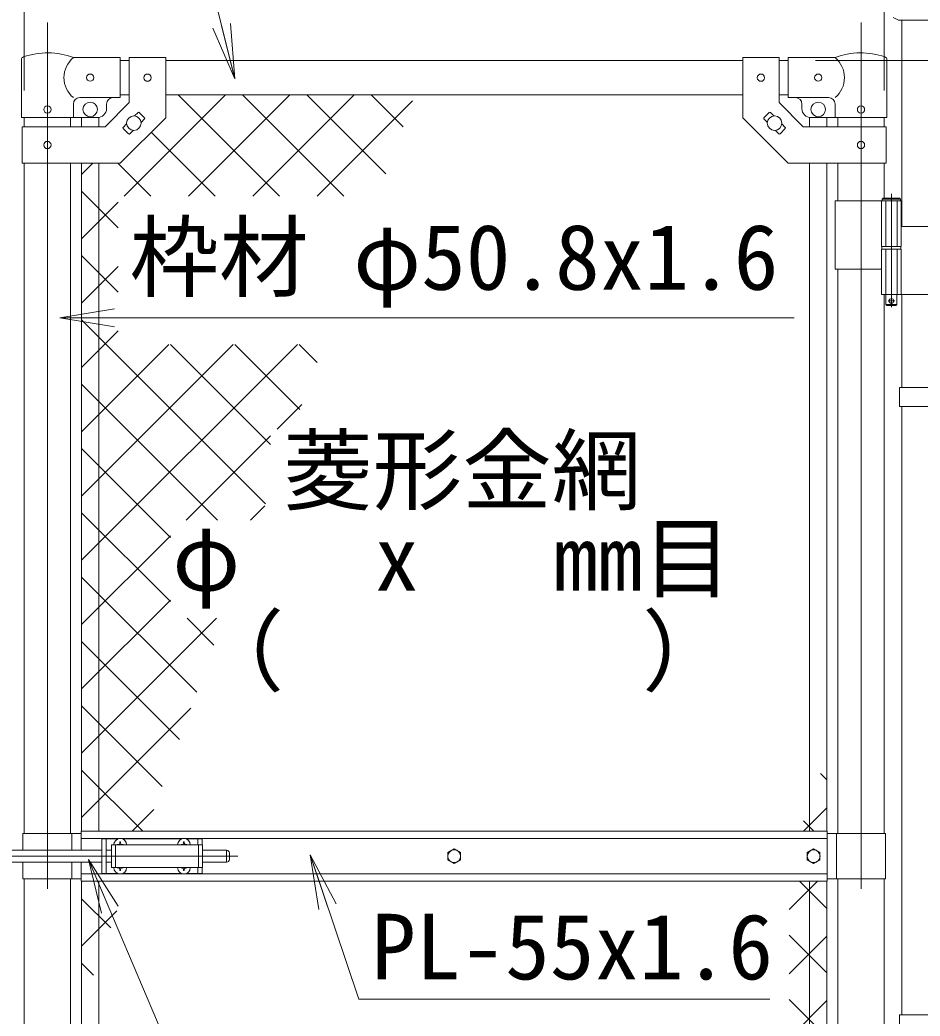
# Model space of a CAD drawing. Units: millimetres, scale not verified. Extents: x -6300 to 6300, y -4455 to 4455.
# Drawn here: x -3392 to -2402, y 109 to 1204 of the extents above; entities that cross this region are included whole.
import ezdxf
from ezdxf.enums import TextEntityAlignment as Align

# ---------------------------------------------------------------- set-up
doc = ezdxf.new("R2010")
doc.units = ezdxf.units.MM
doc.header["$LTSCALE"] = 30
doc.linetypes.add('DASHED', pattern=[7.5, 6, -1.5])
doc.linetypes.add('USER1', pattern=[50.8, 31.75, -6.35, 6.35, -6.35])
for name, color, linetype, lineweight in [('0-1_D-BMK', 2, 'USER1', 13), ('0-2_D-STR1', 1, 'Continuous', 18), ('0-3_D-STR3', 3, 'Continuous', 13), ('0-7_D-STR-DIM', 7, 'Continuous', 9), ('0-8_0', 7, 'Continuous', 9), ('0-9_D-STR-TXT', 7, 'Continuous', 9), ('0-A_D-STR2', 7, 'Continuous', 9)]:
    doc.layers.add(name, color=color, linetype=linetype, lineweight=lineweight)
doc.styles.add('ＭＳ ゴシック', font='')
doc.styles.get('ＭＳ ゴシック').set_extended_font_data('MS Gothic')

# ---------------------------------------------------------------- blocks, each defined once
blk = doc.blocks.new('_Open')
at = {"layer": '0-8_0'}
blk.add_line((-30, 5), (0, 0), dxfattribs=at)
blk.add_lwpolyline([(-30, -5), (0, 0), (-30, 0)], dxfattribs=at)

msp = doc.modelspace()

# ---------------------------------------------------------------- linework, layer by layer
at = {"layer": '0-1_D-BMK'}
for p, q in [((-3361.53, 1201.46), (-3361.53, -636.94)), ((-2467.33, 1201.46), (-2467.33, -636.94)), ((-2433.91, 1013.14), (-2433.91, 888.26)), ((-2437.53, 895.23), (-2430.28, 895.23)), ((-3492.22, 284.73), (-3152.22, 284.73))]:
    msp.add_line(p, q, dxfattribs=at)
at = {"layer": '0-2_D-STR1'}
for p, q in [((-2422.43, 1203.83), (-2422.43, 977.23)), ((-3281.53, 1159.73), (-3271.53, 1159.73)), ((-3231.53, 1159.73), (-2597.33, 1159.73)), ((-2557.33, 1159.73), (-2547.33, 1159.73)), ((-3281.53, 1121.73), (-3271.53, 1121.73)), ((-3231.53, 1121.73), (-2597.33, 1121.73)), ((-2557.33, 1121.73), (-2547.33, 1121.73)), ((-3386.93, 1096.73), (-3386.93, 1086.68)), ((-3336.13, 1096.73), (-3336.13, 1086.68)), ((-2492.73, 1096.73), (-2492.73, 1086.68)), ((-2441.93, 1096.73), (-2441.93, 1086.68)), ((-3386.93, 1046.68), (-3386.93, 309.73)), ((-3336.13, 1046.68), (-3336.13, 309.73)), ((-2492.73, 1046.68), (-2492.73, 1005.23)), ((-2441.93, 1046.68), (-2441.93, 1008.23)), ((-2492.73, 930.23), (-2492.73, 309.73)), ((-2441.93, 902.23), (-2441.93, 309.73)), ((-2422.43, 902.23), (-2422.43, 800.23)), ((-2422.43, 779.23), (-2422.43, 110.23)), ((-3386.93, 259.73), (-3386.93, -477.22)), ((-3336.13, 259.73), (-3336.13, -477.22)), ((-2492.73, 259.73), (-2492.73, -360.77)), ((-2441.93, 259.73), (-2441.93, -357.77))]:
    msp.add_line(p, q, dxfattribs=at)
at = {"layer": '0-3_D-STR3'}
for p, q in [((-2431.98, 1206.83), (-2425.98, 1203.83)), ((-2356.08, 1203.83), (-2425.98, 1203.83)), ((-3281.53, 1162.73), (-3332.98, 1162.73)), ((-3281.53, 1162.73), (-3281.53, 1118.73)), ((-3271.53, 1162.93), (-3271.53, 1113.24)), ((-3271.53, 1162.93), (-3231.53, 1162.93)), ((-3231.53, 1162.93), (-3231.53, 1096.68)), ((-2597.33, 1162.93), (-2597.33, 1096.68)), ((-2557.33, 1162.93), (-2597.33, 1162.93)), ((-2557.33, 1162.93), (-2557.33, 1113.24)), ((-2547.33, 1162.73), (-2495.88, 1162.73)), ((-2547.33, 1162.73), (-2547.33, 1118.73)), ((-3390.08, 1096.73), (-3390.08, 1160.42)), ((-2438.78, 1096.73), (-2438.78, 1160.42)), ((-3281.53, 1118.73), (-3325.98, 1118.73)), ((-2547.33, 1118.73), (-2502.88, 1118.73)), ((-3332.98, 1096.73), (-3332.98, 1111.73)), ((-3298.09, 1086.68), (-3271.53, 1113.24)), ((-3296.53, 1111.73), (-3296.53, 1106.73)), ((-2530.76, 1086.68), (-2557.33, 1113.24)), ((-2532.33, 1111.73), (-2532.33, 1106.73)), ((-2495.88, 1096.73), (-2495.88, 1111.73)), ((-3390.08, 1096.73), (-3332.98, 1096.73)), ((-3332.98, 1096.73), (-3306.53, 1096.73)), ((-3324.03, 1096.73), (-3324.03, 1086.68)), ((-3305.03, 1096.73), (-3305.03, 1086.68)), ((-3265.65, 1098.63), (-3261.93, 1102.34)), ((-3260.52, 1102.34), (-3254.86, 1096.69)), ((-3258.57, 1091.56), (-3254.86, 1095.27)), ((-2568.34, 1102.34), (-2573.99, 1096.69)), ((-2570.28, 1091.56), (-2573.99, 1095.27)), ((-2563.21, 1098.63), (-2566.92, 1102.34)), ((-2523.83, 1096.73), (-2523.83, 1086.68)), ((-2495.88, 1096.73), (-2522.33, 1096.73)), ((-2504.83, 1096.73), (-2504.83, 1086.68)), ((-2438.78, 1096.73), (-2495.88, 1096.73)), ((-3389.23, 1086.68), (-3298.09, 1086.68)), ((-3389.23, 1086.68), (-3389.23, 1046.68)), ((-3278.19, 1086.08), (-3274.48, 1089.8)), ((-3278.19, 1084.67), (-3272.54, 1079.01)), ((-2550.66, 1084.67), (-2556.32, 1079.01)), ((-2550.66, 1086.08), (-2554.37, 1089.8)), ((-2439.63, 1086.68), (-2530.76, 1086.68)), ((-2439.63, 1086.68), (-2439.63, 1046.68)), ((-3271.12, 1079.01), (-3267.41, 1082.72)), ((-2557.73, 1079.01), (-2561.45, 1082.72)), ((-3324.03, 1046.68), (-3324.03, 312.23)), ((-3305.03, 1046.68), (-3305.03, 312.23)), ((-2523.83, 1046.68), (-2523.83, 312.23)), ((-2504.83, 1046.68), (-2504.83, 312.23)), ((-2442.91, 1008.23), (-2424.91, 1008.23)), ((-2423.91, 1007.23), (-2424.91, 1008.23)), ((-2495.88, 1005.23), (-2495.88, 930.23)), ((-2495.88, 1005.23), (-2423.11, 1005.23)), ((-2444.71, 1005.23), (-2444.71, 955.23)), ((-2423.91, 1007.23), (-2443.91, 1007.23)), ((-2423.91, 1007.23), (-2423.91, 1005.23)), ((-2423.11, 1005.23), (-2423.11, 955.23)), ((-2423.11, 977.23), (-2358.88, 977.23)), ((-2444.71, 955.23), (-2423.11, 955.23)), ((-2444.41, 955.23), (-2444.41, 952.23)), ((-2423.41, 955.23), (-2423.41, 952.23)), ((-2444.71, 952.23), (-2423.11, 952.23)), ((-2444.71, 952.23), (-2444.71, 902.23)), ((-2444.41, 952.23), (-2423.41, 952.23)), ((-2423.11, 952.23), (-2423.11, 902.23)), ((-2495.88, 930.23), (-2444.93, 930.23)), ((-2444.71, 902.23), (-2358.88, 902.23)), ((-2439.91, 902.23), (-2439.91, 891.23)), ((-2438.91, 890.23), (-2439.91, 891.23)), ((-2438.91, 890.23), (-2428.91, 890.23)), ((-2428.91, 890.23), (-2427.91, 891.23)), ((-2424.98, 800.23), (-2424.98, 779.23)), ((-2424.98, 800.23), (-2310.18, 800.23)), ((-2424.98, 779.23), (-2310.18, 779.23)), ((-3388.53, 309.73), (-3388.53, 291.23)), ((-3388.53, 309.73), (-3324.43, 309.73)), ((-3334.53, 309.73), (-3334.53, 291.23)), ((-3324.43, 312.23), (-2504.43, 312.23)), ((-3324.43, 291.23), (-3324.43, 312.23)), ((-2504.43, 257.23), (-2504.43, 312.23)), ((-2440.33, 309.73), (-2504.43, 309.73)), ((-2494.33, 309.73), (-2494.33, 259.73)), ((-2440.33, 309.73), (-2440.33, 259.73)), ((-3324.43, 304.23), (-2504.43, 304.23)), ((-3301.53, 303.73), (-3301.53, 265.73)), ((-3301.53, 303.73), (-3284.12, 303.73)), ((-3297.03, 303.73), (-3297.03, 265.73)), ((-3291.03, 297.23), (-3291.03, 272.23)), ((-3291.03, 297.23), (-3191.03, 297.23)), ((-3283.38, 297.64), (-3284.68, 297.62)), ((-3284.68, 297.62), (-3284.68, 297.23)), ((-3281.92, 300.38), (-3281.94, 299.08)), ((-3281.92, 300.38), (-3281.13, 300.38)), ((-3281.13, 300.38), (-3281.11, 299.08)), ((-3278.93, 303.73), (-3214.12, 303.73)), ((-3213.38, 297.64), (-3214.68, 297.62)), ((-3214.68, 297.62), (-3214.68, 297.23)), ((-3211.92, 300.38), (-3211.94, 299.08)), ((-3211.92, 300.38), (-3211.13, 300.38)), ((-3211.13, 300.38), (-3211.11, 299.08)), ((-3209.67, 297.64), (-3208.38, 297.62)), ((-3208.93, 303.73), (-3191.53, 303.73)), ((-3208.38, 297.62), (-3208.38, 297.23)), ((-3196.03, 303.73), (-3196.03, 297.23)), ((-3191.53, 303.73), (-3191.53, 297.23)), ((-3191.03, 297.23), (-3191.03, 272.23)), ((-3424.88, 291.23), (-3301.53, 291.23)), ((-3297.03, 291.23), (-3291.03, 291.23)), ((-3191.03, 291.23), (-3164.53, 291.23)), ((-3164.53, 291.23), (-3164.53, 278.23)), ((-3161.53, 288.23), (-3161.53, 281.23)), ((-3424.88, 278.23), (-3301.53, 278.23)), ((-3388.53, 278.23), (-3388.53, 259.73)), ((-3334.53, 278.23), (-3334.53, 259.73)), ((-3324.43, 257.23), (-3324.43, 278.23)), ((-3297.03, 278.23), (-3291.03, 278.23)), ((-3191.03, 278.23), (-3164.53, 278.23)), ((-3324.43, 265.23), (-2504.43, 265.23)), ((-3301.53, 265.73), (-3284.12, 265.73)), ((-3291.03, 272.23), (-3191.03, 272.23)), ((-3284.68, 271.83), (-3284.68, 272.23)), ((-3283.38, 271.81), (-3284.68, 271.83)), ((-3281.92, 269.08), (-3281.94, 270.37)), ((-3281.92, 269.08), (-3281.13, 269.08)), ((-3281.13, 269.08), (-3281.11, 270.37)), ((-3279.67, 271.81), (-3278.38, 271.83)), ((-3278.93, 265.73), (-3214.12, 265.73)), ((-3278.38, 271.83), (-3278.38, 272.23)), ((-3214.68, 271.83), (-3214.68, 272.23)), ((-3213.38, 271.81), (-3214.68, 271.83)), ((-3211.92, 269.08), (-3211.94, 270.37)), ((-3211.92, 269.08), (-3211.13, 269.08)), ((-3211.13, 269.08), (-3211.11, 270.37)), ((-3209.67, 271.81), (-3208.38, 271.83)), ((-3208.93, 265.73), (-3191.53, 265.73)), ((-3208.38, 271.83), (-3208.38, 272.23)), ((-3196.03, 272.23), (-3196.03, 265.73)), ((-3191.53, 272.23), (-3191.53, 265.73)), ((-3388.53, 259.73), (-3324.43, 259.73)), ((-3324.43, 257.23), (-2504.43, 257.23)), ((-3324.03, 257.23), (-3324.03, -477.22)), ((-3305.03, 257.23), (-3305.03, -477.22)), ((-2523.83, 257.23), (-2523.83, -477.22)), ((-2504.83, 257.23), (-2504.83, -477.22)), ((-2440.33, 259.73), (-2504.43, 259.73)), ((-2424.98, 110.23), (-2424.98, 89.23)), ((-2424.98, 110.23), (-2310.18, 110.23))]:
    msp.add_line(p, q, dxfattribs=at)
at = {"layer": '0-3_D-STR3', "linetype": 'DASHED'}
for p, q in [((-2440.21, 1005.23), (-2440.21, 955.23)), ((-2427.61, 1005.23), (-2427.61, 955.23)), ((-2440.21, 952.23), (-2440.21, 902.23)), ((-2427.61, 952.23), (-2427.61, 902.23)), ((-3286.53, 297.23), (-3286.53, 272.23)), ((-3195.53, 297.23), (-3195.53, 272.23))]:
    msp.add_line(p, q, dxfattribs=at)
at = {"layer": '0-3_D-STR3'}
for points in [[(-3389.23, 1046.68), (-3281.53, 1046.68), (-3231.53, 1096.68)], [(-2439.63, 1046.68), (-2547.33, 1046.68), (-2597.33, 1096.68)], [(-2442.91, 1008.23), (-2443.91, 1007.23), (-2443.91, 1005.23)], [(-2427.91, 902.23), (-2427.91, 891.23), (-2439.91, 891.23)], [(-3279.67, 297.64), (-3278.38, 297.62), (-3278.38, 297.23)]]:
    msp.add_lwpolyline(points, dxfattribs=at)
for points in [[(-2914.43, 292.83), (-2921.44, 288.78), (-2921.44, 280.68), (-2914.43, 276.63), (-2907.41, 280.68), (-2907.41, 288.78)], [(-2519.43, 292.83), (-2526.44, 288.78), (-2526.44, 280.68), (-2519.43, 276.63), (-2512.41, 280.68), (-2512.41, 288.78)]]:
    msp.add_lwpolyline(points, close=True, dxfattribs=at)
for centre, radius in [((-3314.53, 1140.73), 4), ((-3251.53, 1140.68), 4), ((-2577.33, 1140.68), 4), ((-2514.33, 1140.73), 4), ((-3361.53, 1105.73), 4), ((-3314.53, 1105.73), 8), ((-2514.33, 1105.73), 8), ((-2467.33, 1105.73), 4), ((-3266.53, 1090.68), 8), ((-2562.33, 1090.68), 8), ((-3361.53, 1066.68), 4), ((-2467.33, 1066.68), 4), ((-2433.91, 895.23), 2.5), ((-2914.43, 284.73), 7.03), ((-2519.43, 284.73), 7.03)]:
    msp.add_circle(centre, radius, dxfattribs=at)
for centre, radius, start, end in [((-3386.78, 1160.42), 3.3, 109.22051, 180), ((-3361.53, 1087.99), 80, 69.0916, 109.22051), ((-3314.78, 1140.73), 28.55, 129.59418, 230.40582), ((-2467.33, 1087.99), 80, 70.77949, 110.9084), ((-2514.07, 1140.73), 28.55, 309.59418, 50.40582), ((-2442.08, 1160.42), 3.3, 0, 70.77949), ((-3325.98, 1111.73), 7, 90, 180), ((-3289.53, 1111.73), 7, 90, 180), ((-2539.33, 1111.73), 7, 0, 90), ((-2502.88, 1111.73), 7, 0, 90), ((-3306.53, 1106.73), 10, 270, 0), ((-2522.33, 1106.73), 10, 180, 270), ((-3261.22, 1101.64), 1, 45, 135), ((-3255.57, 1095.98), 1, 315, 45), ((-2573.29, 1095.98), 1, 135, 225), ((-2567.63, 1101.64), 1, 45, 135), ((-3277.49, 1085.37), 1, 135, 225), ((-2551.37, 1085.37), 1, 315, 45), ((-3271.83, 1079.72), 1, 225, 315), ((-2557.02, 1079.72), 1, 225, 315), ((-3281.53, 297.23), 7, 0, 180), ((-3283.43, 299.13), 1.49, 270, 0), ((-3279.62, 299.13), 1.49, 180, 270), ((-3211.53, 297.23), 7, 0, 180), ((-3213.43, 299.13), 1.49, 270, 0), ((-3209.62, 299.13), 1.49, 180, 270), ((-3164.53, 288.23), 3, 0, 90), ((-3164.53, 281.23), 3, 270, 0), ((-3281.53, 272.23), 7, 180, 0), ((-3283.43, 270.32), 1.49, 0, 90), ((-3279.62, 270.32), 1.49, 90, 180), ((-3211.53, 272.23), 7, 180, 0), ((-3213.43, 270.32), 1.49, 0, 90), ((-3209.62, 270.32), 1.49, 90, 180)]:
    msp.add_arc(centre, radius, start, end, dxfattribs=at)
at = {"layer": '0-7_D-STR-DIM'}
for p, q in [((-3386.93, 1126.73), (-3386.93, 3139.73)), ((-2441.93, 1126.73), (-2441.93, 3139.73)), ((-2517.33, 1159.73), (-1712.18, 1159.73)), ((-2517.33, 1159.73), (-1712.18, 1159.73)), ((-2517.33, 1159.73), (-1532.18, 1159.73)), ((-2517.33, 1159.73), (-1532.18, 1159.73))]:
    msp.add_line(p, q, dxfattribs=at)
at = {"layer": '0-9_D-STR-TXT'}
for points in [[(-2494.29, 1331.6), (-3203.59, 1331.6), (-3155.98, 1141.42)], [(-2540.62, 876.65), (-3066.87, 876.65), (-3345.82, 876.65)], [(-2771.13, -35.96), (-3182.09, -35.96), (-3315.46, 279.34)], [(-2567.46, 127.55), (-3019.38, 127.55), (-3072.18, 284.28)]]:
    msp.add_lwpolyline(points, dxfattribs=at)
at = {"layer": '0-A_D-STR2'}
for p, q in [((-3277.34, 1010.3), (-3165.91, 1121.73)), ((-3106.37, 1010.3), (-3217.79, 1121.73)), ((-3206.63, 1010.3), (-3095.2, 1121.73)), ((-3035.66, 1010.3), (-3147.08, 1121.73)), ((-3135.92, 1010.3), (-3024.49, 1121.73)), ((-2989.51, 1034.87), (-3076.37, 1121.73)), ((-2970.61, 1086.68), (-3005.66, 1121.73)), ((-3065.2, 1010.3), (-2960.15, 1115.36)), ((-3177.08, 1010.3), (-3247.49, 1080.71)), ((-3324.03, 1034.33), (-3311.68, 1046.68)), ((-3247.79, 1010.3), (-3284.16, 1046.68)), ((-3283.68, 975.49), (-3324.03, 1015.83)), ((-3324.03, 963.61), (-3283.68, 1003.96)), ((-3283.68, 904.77), (-3324.03, 945.12)), ((-3324.03, 892.9), (-3283.68, 933.25)), ((-3121.83, 672.21), (-3324.03, 874.41)), ((-3324.03, 822.19), (-3283.68, 862.54)), ((-3324.03, 751.48), (-3228.09, 847.41)), ((-3324.03, 680.77), (-3157.38, 847.41)), ((-3324.03, 610.06), (-3086.67, 847.41)), ((-3116.35, 737.45), (-3226.32, 847.41)), ((-3084.02, 775.83), (-3155.61, 847.41)), ((-3065.12, 827.64), (-3084.9, 847.41)), ((-3174.53, 654.2), (-3324.03, 803.7)), ((-3109.17, 754.2), (-3082, 781.38)), ((-3209.17, 654.2), (-3116.35, 747.02)), ((-3226.35, 635.31), (-3324.03, 732.99)), ((-3138.46, 654.2), (-3122.61, 670.05)), ((-3226.35, 564.6), (-3324.03, 662.28)), ((-3324.03, 539.35), (-3226.35, 637.02)), ((-3197.43, 464.97), (-3324.03, 591.57)), ((-3324.03, 468.64), (-3226.35, 566.31)), ((-3324.03, 397.93), (-3175.64, 546.31)), ((-3178.53, 516.78), (-3208.06, 546.31)), ((-3216.34, 413.17), (-3324.03, 520.86)), ((-3235.24, 361.36), (-3324.03, 450.14)), ((-3324.03, 327.22), (-3203.85, 447.4)), ((-3256.82, 312.23), (-3324.03, 379.43)), ((-2504.83, 368.56), (-2511.83, 375.57)), ((-3268.31, 312.23), (-3244.46, 336.07)), ((-2530.69, 312.23), (-2504.83, 338.09)), ((-2519.2, 312.23), (-2530.71, 323.74)), ((-3324.03, 256.51), (-3323.31, 257.23)), ((-2546.17, 226.04), (-2514.98, 257.23)), ((-2504.83, 227.14), (-2534.91, 257.23)), ((-3291.94, 205.93), (-3324.03, 238.01)), ((-3324.03, 185.8), (-3285.08, 224.74)), ((-2504.83, 156.43), (-2546.17, 197.77)), ((-2546.17, 155.33), (-2504.83, 196.67)), ((-3310.85, 154.12), (-3324.03, 167.3)), ((-2658.92, -28.13), (-2504.83, 125.96)), ((-2504.83, 85.72), (-2546.17, 127.06))]:
    msp.add_line(p, q, dxfattribs=at)

# ---------------------------------------------------------------- block references
at = {"layer": '0-9_D-STR-TXT', "xscale": 2, "yscale": 2}
for p, rotation in [((-3155.5, 1139.47), 284.05406), ((-3347.82, 876.65), 180), ((-3316.24, 281.18), 112.92801), ((-3072.82, 286.17), 108.61743)]:
    msp.add_blockref('_Open', p, dxfattribs=dict(at, rotation=rotation))

# ---------------------------------------------------------------- texts
at = {"layer": '0-9_D-STR-TXT', "style": 'ＭＳ ゴシック'}
for s, p in [('枠材 φ50.8x1.6', (-3271.26, 885.86)), ('菱形金網', (-3102.36, 651.36)), ('φ\u3000 x\u3000 mm目', (-3224.19, 554.97)), ('（\u3000\u3000\u3000\u3000）', (-3199.82, 452.5)), ('PL-55x1.6', (-3005.71, 127.67))]:
    msp.add_text(s, height=72.14, dxfattribs=at).set_placement(p, align=Align.BOTTOM_LEFT)

doc.saveas('drawing.dxf')
